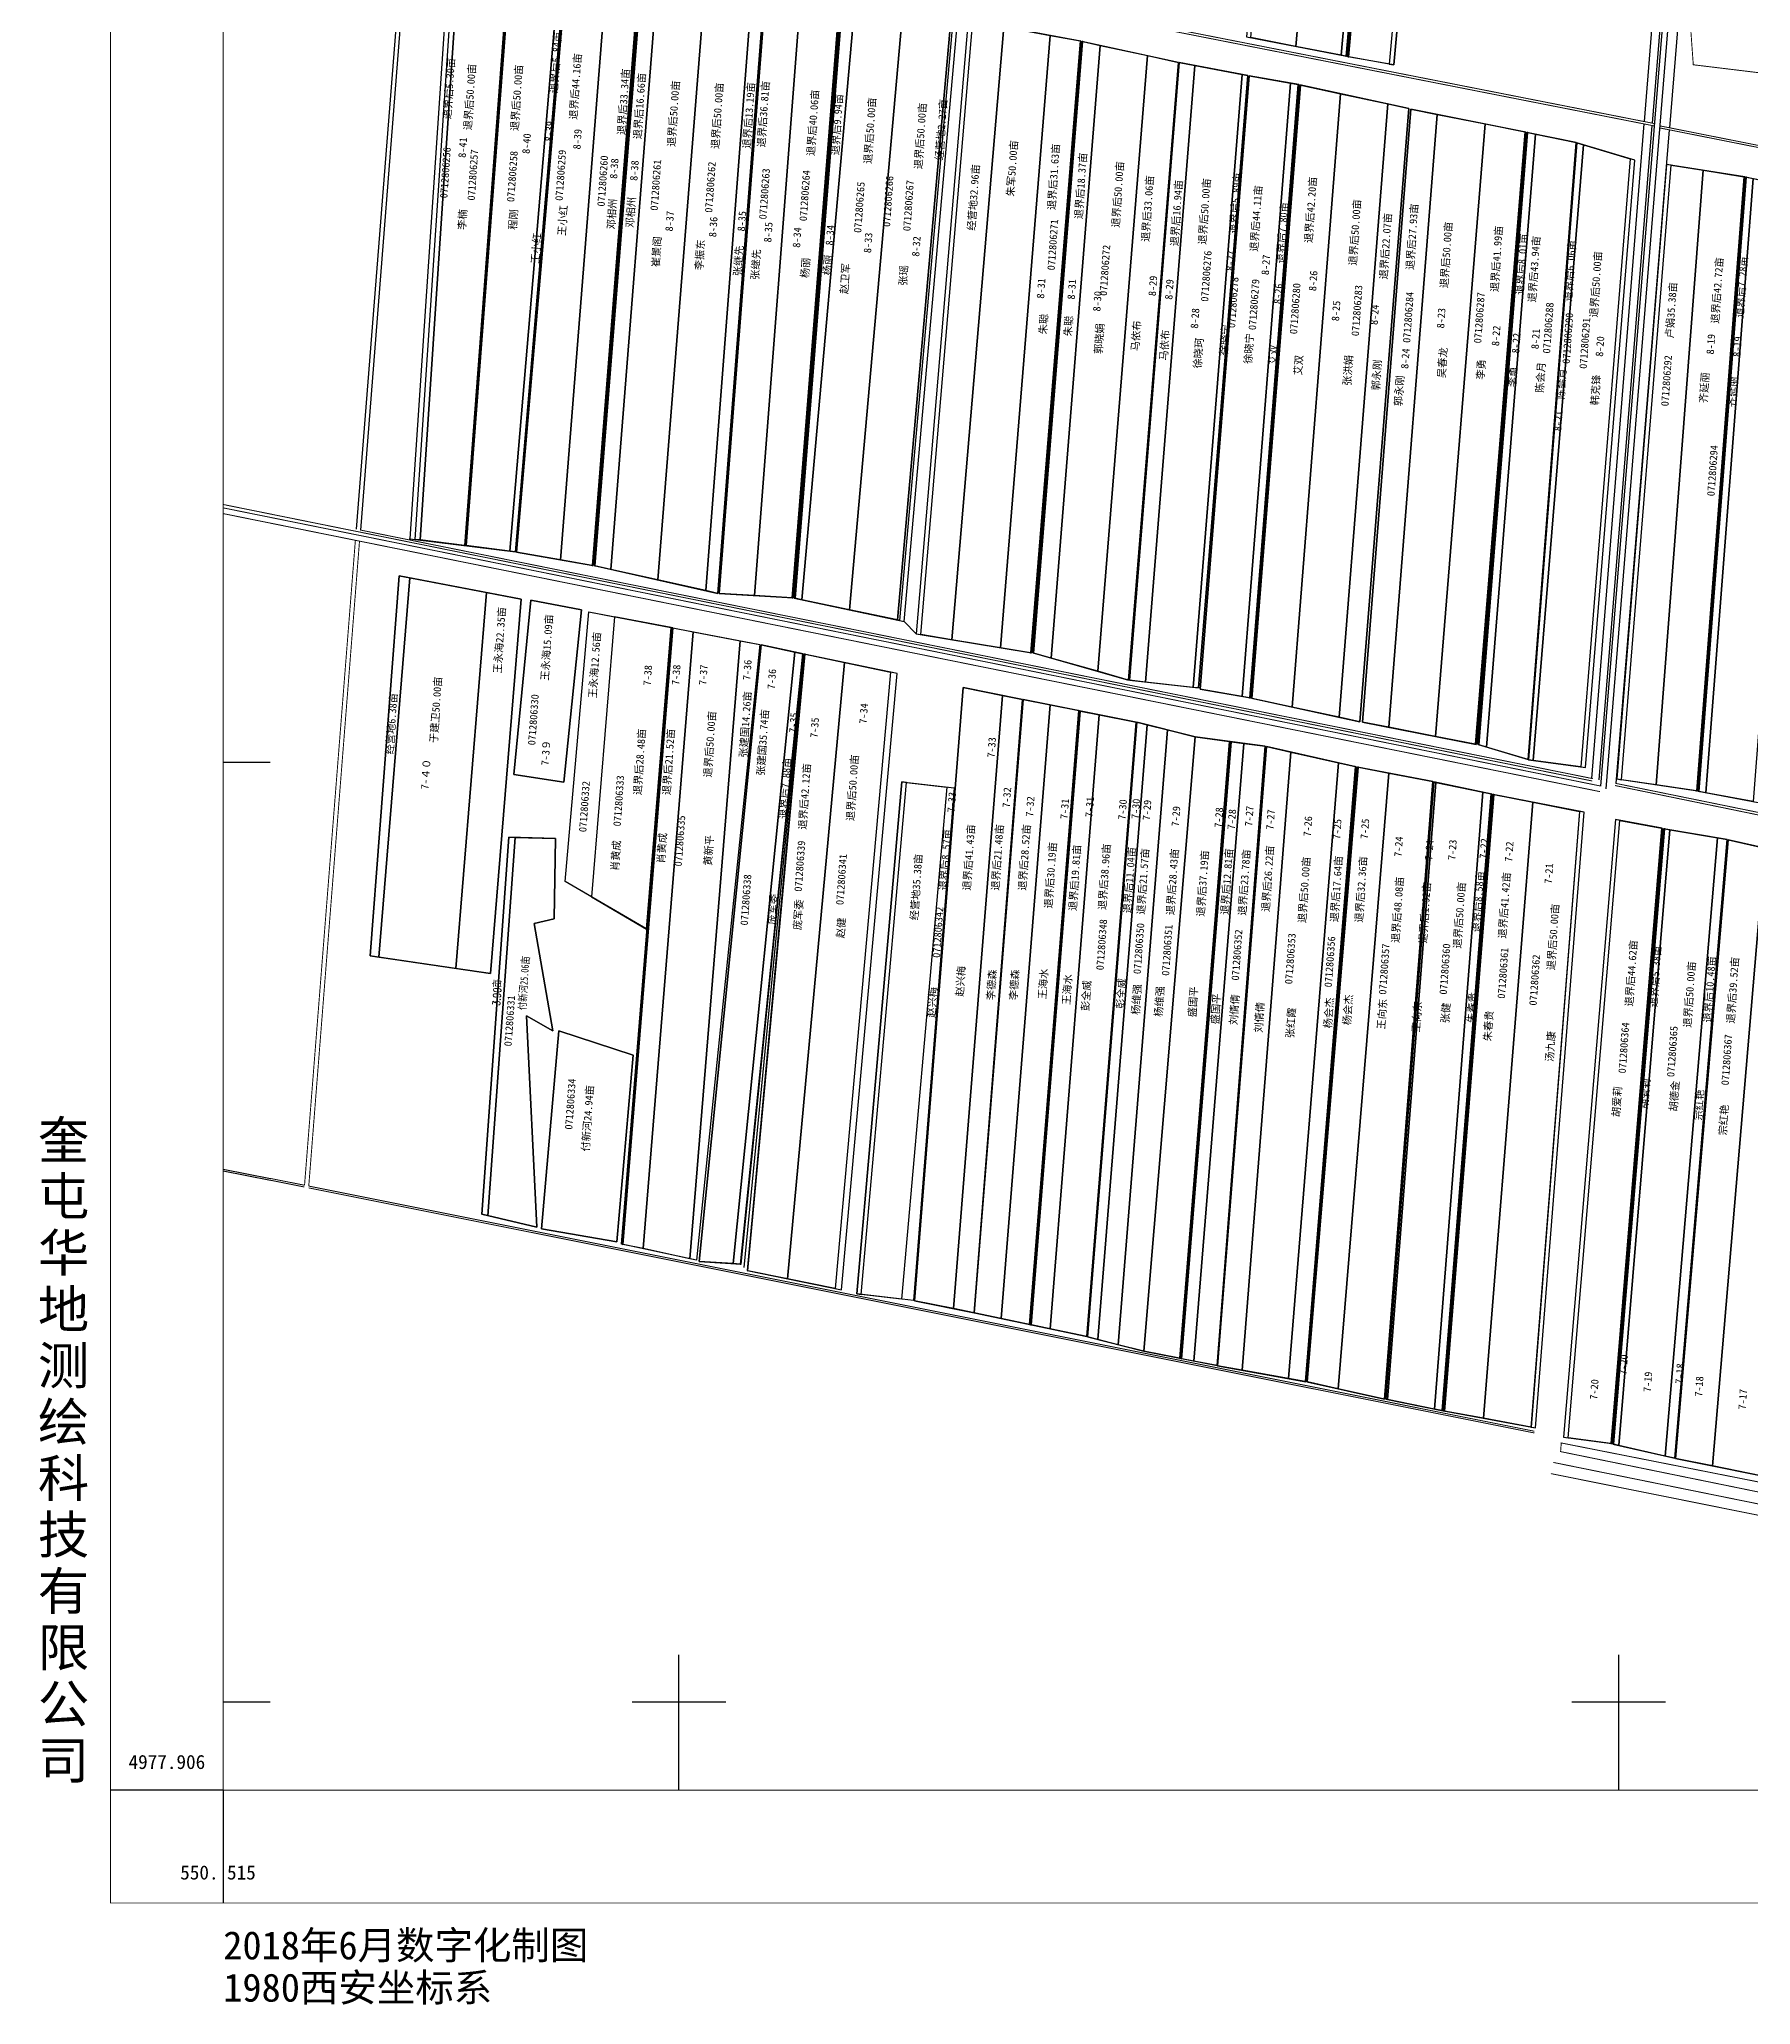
# Model space of a CAD drawing. Extents: x 550319 to 555636, y 4977603 to 4983250.
# Drawn here: x 550319 to 552140, y 4977678 to 4979769 of the extents above; entities that cross this region are included whole.
import ezdxf
from ezdxf.enums import TextEntityAlignment as Align

# ---------------------------------------------------------------- set-up
doc = ezdxf.new("R2010")
doc.units = 0
doc.header["$LTSCALE"] = 10
doc.header["$PDSIZE"] = 0.2
for name, color, linetype in [('2020-3-23', 4, 'CONTINUOUS'), ('2021新职工', 1, 'CONTINUOUS'), ('2022年', 7, 'CONTINUOUS'), ('4-5', 1, 'CONTINUOUS'), ('TK', 7, 'CONTINUOUS'), ('ZDH', 1, 'CONTINUOUS'), ('出水桩', 2, 'CONTINUOUS'), ('地块名称', 6, 'CONTINUOUS'), ('宗地号', 1, 'CONTINUOUS'), ('权利人', 1, 'CONTINUOUS'), ('林渠扣减', 7, 'CONTINUOUS'), ('测地框', 1, 'CONTINUOUS'), ('经营地', 6, 'CONTINUOUS'), ('经营地面积', 6, 'CONTINUOUS'), ('路林渠', 1, 'CONTINUOUS'), ('身份地', 1, 'CONTINUOUS'), ('身份地面积', 1, 'CONTINUOUS')]:
    doc.layers.add(name, color=color, linetype=linetype)
doc.styles.add('HZ', font='rs.shx', dxfattribs={"width": 0.8, "bigfont": 'hztxt.shx'})
doc.styles.add('宋体', font='')
doc.styles.add('楷体', font='', dxfattribs={"width": 0.8})
doc.styles.get('宋体').set_extended_font_data('SimSun')
doc.styles.get('楷体').set_extended_font_data('楷体_GB2312')

msp = doc.modelspace()

# ---------------------------------------------------------------- linework, layer by layer
at = {"layer": '2020-3-23', "color": 1, "linetype": 'Continuous', "flags": 128}
for points, elevation in [([(551187.7, 4979815.5), (551238.6, 4979804.6), (551181.6, 4979162.3), (551130.7, 4979173.1)], 290.8), ([(551015.1, 4979139), (551065, 4979129.4), (551011.6, 4978471.6), (550961.7, 4978482.4)], 291.3), ([(551447.1, 4979050.7), (551486.4, 4979042.9), (551433.9, 4978388.8), (551395, 4978397)], 291.7), ([(551487.2, 4979042.7), (551498.2, 4979039.9), (551445.7, 4978385.8), (551434.6, 4978388.7)], 291.6)]:
    msp.add_lwpolyline(points, close=True, dxfattribs=dict(at, elevation=elevation))
msp.add_lwpolyline([(552055.7, 4979635.5), (552090, 4979630.1), (552039.8, 4978976.1), (552002.9, 4978981.5)], close=True, dxfattribs=at)
at = {"layer": '2021新职工', "color": 4, "linetype": 'Continuous', "flags": 128}
for points, elevation in [([(551650.8, 4979722.9), (551658.7, 4979721.5), (551607.1, 4979068.6), (551599.3, 4979070)], 290.7), ([(551807, 4979689.5), (551858, 4979679.4), (551805.1, 4979027.6), (551755.4, 4979037.3)], 291), ([(551911.4, 4979668.5), (551954.8, 4979659.6), (551903.7, 4979003.1), (551859.4, 4979016.3)], 291.1), ([(551955.3, 4979659.3), (551962.4, 4979657.2), (551909, 4979002.1), (551904.1, 4979002.8)], 290.9), ([(550904, 4979160.2), (550931.2, 4979155), (550907, 4978856.8), (550878.8, 4978873.2)], 291.3), ([(551176.2, 4979106.2), (551225.2, 4979096), (551166.1, 4978439.9), (551115.4, 4978450.3)], 291.6)]:
    msp.add_lwpolyline(points, close=True, dxfattribs=dict(at, elevation=elevation))
for points in [[(551661.8, 4979720.7), (551704.1, 4979711.5), (551652.5, 4979058.8), (551610.1, 4979068)], [(550795.3, 4979180.8), (550832, 4979173.7), (550799.3, 4978775.1), (550762.5, 4978780.5)], [(550842.3, 4979172.5), (550896.4, 4979162.3), (550877.3, 4978978.8), (550824.2, 4978987)], [(550991.6, 4979143.5), (550931.2, 4979155), (550907, 4978856.8), (550965.5, 4978822.6)], [(550993.6, 4979143.1), (551015.1, 4979139), (550961.7, 4978482.4), (550940.2, 4978487)]]:
    msp.add_lwpolyline(points, close=True, dxfattribs=at)
at = {"layer": '2022年', "color": 4, "linetype": 'Continuous', "flags": 128}
for points, elevation in [([(550875.4, 4979876.3), (550881.2, 4979875), (550825.9, 4979224.1), (550820, 4979224.9)], 291), ([(550883.1, 4979875.1), (550925.5, 4979866.9), (550873.8, 4979215.5), (550827.2, 4979223.6)], 291), ([(551130.3, 4979827.7), (551171.6, 4979819), (551120.6, 4979175), (551080.3, 4979177.5)], 290.6), ([(551174.6, 4979818.3), (551187.7, 4979815.5), (551130.7, 4979173.1), (551123.5, 4979174.6)], 290.8)]:
    msp.add_lwpolyline(points, close=True, dxfattribs=dict(at, elevation=elevation))
at = {"layer": '4-5', "color": 2, "linetype": 'Continuous', "flags": 128}
for points, elevation in [([(551345.7, 4979782.9), (551394.9, 4979773.7), (551342.2, 4979121.9), (551290.5, 4979130.5)], 290.8), ([(551065, 4979129.4), (551086.2, 4979125.3), (551018.8, 4978470.1), (551011.6, 4978471.6)], 291.3), ([(551087.4, 4979125), (551123.1, 4979117.3), (551057.5, 4978466.5), (551021.3, 4978468.8)], 291.4)]:
    msp.add_lwpolyline(points, close=True, dxfattribs=dict(at, elevation=elevation))
for points in [[(550702.3, 4979198.6), (550713.7, 4979196.5), (550680.6, 4978792.6), (550671.2, 4978794)], [(550713.7, 4979196.5), (550795.3, 4979180.8), (550762.5, 4978780.5), (550680.6, 4978792.6)], [(550825.5, 4978920), (550868.7, 4978919.1), (550867, 4978833.4), (550846, 4978828.6), (550865.8, 4978714.3), (550837.6, 4978730.2), (550848.8, 4978505.4), (550796.5, 4978517.5)], [(550872.2, 4978714.1), (550951.2, 4978688.4), (550933.8, 4978489.5), (550853.8, 4978503.6)]]:
    msp.add_lwpolyline(points, close=True, dxfattribs=at)
at = {"layer": '4-5', "linetype": 'Continuous', "flags": 128}
msp.add_lwpolyline([(550819, 4978920.2), (550825.5, 4978920), (550796.5, 4978517.5), (550790.2, 4978519)], close=True, dxfattribs=at)
at = {"layer": 'TK', "linetype": 'Continuous'}
for p, q in [((550515, 4979000), (550565, 4979000)), ((551000, 4977950), (551000, 4978050)), ((552000, 4977950), (552000, 4978050)), ((550515, 4978000), (550565, 4978000)), ((550950, 4978000), (551050, 4978000)), ((551950, 4978000), (552050, 4978000)), ((551000, 4977906), (551000, 4977956)), ((552000, 4977906), (552000, 4977956)), ((550515, 4977906), (550395, 4977906)), ((550515, 4977906), (550515, 4977786))]:
    msp.add_line(p, q, dxfattribs=at)
at = {"layer": 'TK', "linetype": 'Continuous', "const_width": 1, "flags": 128}
for points in [[(550395, 4977786), (555635, 4977786), (555635, 4983026), (550395, 4983026)], [(550515, 4977906), (555515, 4977906), (555515, 4982906), (550515, 4982906)]]:
    msp.add_lwpolyline(points, close=True, dxfattribs=at)
at = {"layer": 'ZDH', "linetype": 'Continuous'}
msp.add_point((550713.7, 4979238, 291.1), dxfattribs=at)
at = {"layer": '出水桩', "color": 2, "linetype": 'Continuous', "flags": 128}
for points in [[(551770.7, 4980431.1), (551769.7, 4980431.3), (551709.5, 4979751.7), (551710.5, 4979751.5)], [(551772.8, 4980430.4), (551771.9, 4980430.6), (551711.8, 4979751), (551712.8, 4979750.8)], [(550822.4, 4979887.9), (550821.4, 4979888.1), (550771.6, 4979230.9), (550772.5, 4979230.7)], [(550823.4, 4979887.7), (550822.4, 4979887.9), (550772.5, 4979230.7), (550773.5, 4979230.6)], [(550960.1, 4979860.2), (550959.1, 4979860.4), (550907.5, 4979209.6), (550908.4, 4979209.4)], [(550962.2, 4979859.3), (550961.2, 4979859.5), (550909.5, 4979209.3), (550910.5, 4979209)], [(551172.6, 4979818.7), (551171.6, 4979819), (551120.6, 4979175), (551121.6, 4979175)], [(551174.6, 4979818.3), (551173.6, 4979818.6), (551122.5, 4979174.8), (551123.5, 4979174.6)], [(551427.8, 4979767.5), (551426.8, 4979767.7), (551374.1, 4979116.6), (551375.1, 4979116.4)], [(551429.8, 4979767), (551428.8, 4979767.2), (551376.6, 4979116.5), (551377.6, 4979116.3)], [(551659.7, 4979721.3), (551658.7, 4979721.5), (551607.1, 4979068.6), (551608.1, 4979068.5)], [(551661.8, 4979720.7), (551660.8, 4979720.9), (551609.1, 4979068.2), (551610.1, 4979068)], [(551901.2, 4979670.8), (551900.2, 4979671), (551847.4, 4979019.3), (551848.3, 4979019.1)], [(551903.3, 4979670.2), (551902.4, 4979670.4), (551850.4, 4979018.9), (551851.4, 4979018.6)], [(552134.1, 4979623.2), (552133.1, 4979623.3), (552082.9, 4978969.7), (552083.9, 4978969.6)], [(552135.9, 4979622.7), (552134.9, 4979622.9), (552084.5, 4978969.2), (552085.5, 4978969.1)], [(550993.6, 4979143.1), (550992.6, 4979143.3), (550966.5, 4978822.1), (550939.3, 4978487.2), (550940.2, 4978487)], [(550992.6, 4979143.3), (550991.6, 4979143.5), (550965.5, 4978822.6), (550966.5, 4978822.1)], [(551132.3, 4979115.4), (551131.3, 4979115.6), (551065.2, 4978466), (551066.2, 4978465.9)], [(551134.2, 4979115), (551133.2, 4979115.2), (551072.4, 4978459.1), (551073.4, 4978458.9)], [(551426.3, 4979054.8), (551425.4, 4979055), (551373, 4978401.6), (551374, 4978401.4)], [(551427.3, 4979054.6), (551426.3, 4979054.8), (551374, 4978401.4), (551375, 4978401.2)], [(551586.9, 4979021.9), (551585.6, 4979022.1), (551532.7, 4978365.7), (551533.9, 4978365.5)], [(551588.1, 4979021.8), (551586.9, 4979021.9), (551533.9, 4978365.5), (551535.2, 4978365.3)], [(551720.5, 4978995.2), (551719.5, 4978995.4), (551666.2, 4978341), (551667.2, 4978340.8)], [(551723, 4978994.8), (551722, 4978995), (551668, 4978340.7), (551669, 4978340.5)], [(551865.4, 4978966.2), (551864.4, 4978966.4), (551812.1, 4978310), (551813.1, 4978309.8)], [(551867.3, 4978965.7), (551866.3, 4978965.9), (551813.7, 4978309.7), (551814.7, 4978309.5)], [(552046.4, 4978929.9), (552045.4, 4978930.1), (551991.7, 4978275), (551992.7, 4978274.9)], [(552049.1, 4978929.1), (552048.1, 4978929.2), (551993.8, 4978274.4), (551994.8, 4978274.2)]]:
    msp.add_lwpolyline(points, close=True, dxfattribs=at)
for points, elevation in [([(551711.2, 4979751.2), (551771.3, 4980430.8)], 290.2), ([(550822.4, 4979887.9), (550772.5, 4979230.7)], 291), ([(550823.4, 4979887.8), (550773.5, 4979230.6)], 291), ([(550909, 4979209.4), (550960.7, 4979859.8)], 291), ([(551122, 4979174.9), (551173.1, 4979818.6)], 290.6), ([(551375.8, 4979116.5), (551428.3, 4979767.4)], 290.8), ([(551660.2, 4979721.1), (551608.6, 4979068.3)], 290.7), ([(551849.4, 4979019), (551901.8, 4979670.6)], 291), ([(552084.2, 4978969.4), (552134.5, 4979623)], 291), ([(550991.6, 4979143.5), (550938.3, 4978487.3)], 291.3), ([(550992.6, 4979143.3), (550939.3, 4978487.2)], 291.3), ([(550993.6, 4979143.1), (550940.2, 4978487)], 291.3), ([(551069.3, 4978462.5), (551132.8, 4979115.3)], 291.6), ([(551373, 4978401.6), (551425.4, 4979055)], 291.7), ([(551374, 4978401.4), (551426.3, 4979054.8)], 291.7), ([(551375, 4978401.2), (551427.3, 4979054.6)], 291.7), ([(551586.9, 4979021.9), (551533.9, 4978365.5)], 291.6), ([(551667.6, 4978340.7), (551721.2, 4978995.1)], 291.6), ([(551813.4, 4978309.8), (551865.8, 4978966.1)], 291.5), ([(551993.2, 4978274.6), (552047.2, 4978929.6)], 291.7)]:
    msp.add_lwpolyline(points, dxfattribs=dict(at, elevation=elevation))
at = {"layer": '林渠扣减', "color": 3, "linetype": 'Continuous', "flags": 128}
for points in [[(551822.1, 4980419.4), (551817.2, 4980420.5), (551755.7, 4979743.1), (551760.6, 4979742.2)], [(550763.5, 4979900.9), (550758.1, 4979902.1), (550713.7, 4979238), (550719.2, 4979237.3)], [(551296.8, 4979792.2), (551291.8, 4979793.2), (551234.8, 4979151), (551239.8, 4979149.9)], [(551312.6, 4979789.1), (551307.6, 4979790), (551252.4, 4979136.9), (551257.3, 4979136)], [(552017.3, 4979640.9), (552012.4, 4979642.3), (551959.6, 4978995.2), (551964.6, 4978994.5)], [(552055.7, 4979635.5), (552050.8, 4979636.3), (551997.9, 4978982.3), (552002.9, 4978981.5)], [(551232.1, 4979094.6), (551225.2, 4979096), (551166.1, 4978439.9), (551173, 4978438.5)], [(551242.1, 4978978.6), (551237.2, 4978979.2), (551189.1, 4978434.3), (551194, 4978433.7)], [(551963.3, 4978946.8), (551958.4, 4978947.8), (551906.7, 4978292.5), (551911.6, 4978291.6)], [(552001.4, 4978938.1), (551996.5, 4978939), (551941.2, 4978281.6), (551946.1, 4978280.9)]]:
    msp.add_lwpolyline(points, close=True, dxfattribs=at)
at = {"layer": '测地框', "color": 7, "linetype": 'Continuous', "flags": 128}
for points, elevation in [([(551770.7, 4980431.1), (551664.1, 4980452.6), (551603.8, 4979772.2), (551710.5, 4979751.5)], 290.2), ([(551760.6, 4979742.2), (551711.8, 4979751), (551771.9, 4980430.6), (551822.1, 4980419.4)], 293.7), ([(550881.2, 4979875), (550758.1, 4979902.1), (550713.7, 4979238), (550825.9, 4979224.1)], 291), ([(550960.1, 4979860.2), (550883.1, 4979875.1), (550827.2, 4979223.6), (550908.4, 4979209.4)], 291), ([(551092.2, 4979835.7), (550961.2, 4979859.5), (550909.5, 4979209.3), (551041.5, 4979179.8)], 290.7), ([(551172.6, 4979818.7), (551093.3, 4979835.6), (551042.9, 4979179.7), (551121.6, 4979175)], 290.6), ([(551296.8, 4979792.2), (551173.6, 4979818.6), (551122.5, 4979174.8), (551239.8, 4979149.9)], 290.8), ([(551427.8, 4979767.5), (551307.6, 4979790), (551252.4, 4979136.9), (551375.1, 4979116.4)], 290.8), ([(551531.6, 4979744.9), (551428.8, 4979767.2), (551376.6, 4979116.5), (551478.5, 4979087.6)], 290.7), ([(551605.4, 4979731), (551532.2, 4979744.7), (551479.6, 4979087.3), (551552.9, 4979079.2)], 290.8), ([(551659.7, 4979721.3), (551606.7, 4979730.7), (551554.6, 4979077.8), (551608.1, 4979068.5)], 290.7), ([(551776.6, 4979695.9), (551660.8, 4979720.9), (551609.1, 4979068.2), (551724.7, 4979043.2)], 290.8), ([(551901.2, 4979670.8), (551778.9, 4979695.1), (551727.3, 4979042.8), (551848.3, 4979019.1)], 291), ([(551954.8, 4979659.6), (551902.4, 4979670.4), (551850.4, 4979018.9), (551903.7, 4979003.1)], 291.1), ([(552017.3, 4979640.9), (551955.3, 4979659.3), (551904.1, 4979002.8), (551964.6, 4978994.5)], 290.9), ([(552134.1, 4979623.2), (552050.8, 4979636.3), (551997.9, 4978982.3), (552083.9, 4978969.6)], 291), ([(552224.9, 4979604.1), (552134.9, 4979622.9), (552084.5, 4978969.2), (552193.6, 4978948.6), (552208.1, 4979178.8), (552191.8, 4979181.3)], 290.9), ([(550832, 4979173.7), (550702.3, 4979198.6), (550671.2, 4978794), (550799.3, 4978775.1)], 291.2), ([(550896.4, 4979162.3), (550842.3, 4979172.5), (550824.2, 4978987), (550877.3, 4978978.8)], 291.3), ([(550904, 4979160.2), (551086.2, 4979125.3), (551018.8, 4978470.1), (550939.3, 4978487.2), (550966.5, 4978822.1), (550878.8, 4978873.2)], 291.3), ([(551132.3, 4979115.4), (551087.4, 4979125), (551021.3, 4978468.8), (551066.2, 4978465.9)], 291.4), ([(551232.1, 4979094.6), (551133.2, 4979115.2), (551072.4, 4978459.1), (551173, 4978438.5)], 291.6), ([(551365.4, 4979066.9), (551302.4, 4979079.6), (551250.5, 4978427), (551314, 4978414.1)], 291.4), ([(551486.4, 4979042.9), (551366.3, 4979066.8), (551314.2, 4978414), (551433.9, 4978388.8)], 291.7), ([(551549.2, 4979027.1), (551487.2, 4979042.7), (551434.6, 4978388.7), (551494.5, 4978373.2)], 291.6), ([(551623.7, 4979017.1), (551549.2, 4979027.1), (551494.5, 4978373.2), (551572.8, 4978358)], 291.6), ([(551720.5, 4978995.2), (551625.1, 4979016.8), (551573.1, 4978357.8), (551667.2, 4978340.8)], 291.6), ([(551802.2, 4978979.6), (551722, 4978995), (551668, 4978340.7), (551750.7, 4978322.2)], 291.6), ([(551249.6, 4978427.4), (551189.1, 4978434.3), (551237.2, 4978979.2), (551293, 4978972.8)], 291.7), ([(551865.4, 4978966.2), (551803.4, 4978979.1), (551752.2, 4978322.1), (551813.1, 4978309.8)], 291.5), ([(551963.3, 4978946.8), (551866.3, 4978965.9), (551813.7, 4978309.7), (551911.6, 4978291.6)], 291.7), ([(552046.4, 4978929.9), (551996.5, 4978939), (551941.2, 4978281.6), (551992.7, 4978274.9)], 291.7), ([(550819, 4978920.2), (550868.7, 4978919.1), (550867, 4978833.4), (550846, 4978828.6), (550865.8, 4978714.3), (550837.6, 4978730.2), (550848.8, 4978505.4), (550790.2, 4978519)], 291.4), ([(552115.5, 4978917.9), (552048.1, 4978929.2), (551993.8, 4978274.4), (552059.9, 4978259.3)], 291.8), ([(552236.4, 4978890.5), (552116.4, 4978917.6), (552060.6, 4978259.1), (552184.4, 4978234.1)], 291.8), ([(550951.2, 4978688.4), (550872.2, 4978714.1), (550853.8, 4978503.6), (550933.8, 4978489.5)], 291.5)]:
    msp.add_lwpolyline(points, close=True, dxfattribs=dict(at, elevation=elevation))
at = {"layer": '经营地', "color": 5, "const_width": 1, "elevation": 120}
msp.add_lwpolyline([(552070.9, 4979861), (552205.7, 4979848.2), (552199.8, 4979727.8), (552079.4, 4979742.4), (552070.9, 4979861)], dxfattribs=at)
at = {"layer": '经营地', "color": 5, "linetype": 'Continuous', "flags": 128}
for points in [[(550832, 4979173.7), (550702.3, 4979198.6), (550671.2, 4978794), (550799.3, 4978775.1)], [(550896.4, 4979162.3), (550842.3, 4979172.5), (550824.2, 4978987), (550877.3, 4978978.8)], [(550846, 4978828.6), (550867, 4978833.4), (550868.7, 4978919.1), (550819, 4978920.2), (550790.2, 4978519), (550848.8, 4978505.4), (550837.6, 4978730.2), (550865.8, 4978714.3)], [(550951.2, 4978688.4), (550872.2, 4978714.1), (550853.8, 4978503.6), (550933.8, 4978489.5)]]:
    msp.add_lwpolyline(points, close=True, dxfattribs=at)
at = {"layer": '经营地', "color": 5, "linetype": 'Continuous', "elevation": 291.3, "flags": 128}
msp.add_lwpolyline([(550904, 4979160.2), (550931.2, 4979155), (550907, 4978856.8), (550878.8, 4978873.2)], close=True, dxfattribs=at)
at = {"layer": '路林渠', "color": 5, "linetype": 'Continuous', "elevation": 291.2, "flags": 128}
for points in [[(552089.4, 4980389.3), (552091.9, 4980388.7), (552094.8, 4980386.2), (552095.4, 4980383.6), (551980.7, 4978974.8)], [(552100.9, 4980380.5), (551986.2, 4978971.7)]]:
    msp.add_lwpolyline(points, dxfattribs=at)
at = {"layer": '路林渠', "color": 3, "linetype": 'Continuous', "flags": 128}
for points, elevation in [([(552083.8, 4980390.5), (552027, 4979682)], 292.6), ([(552036.1, 4979680.2), (552093.5, 4980387.4)], 292.6), ([(552111.9, 4980383.5), (552054, 4979675.3)], 288.9), ([(552026.8, 4979679.5), (551971, 4978982.9)], 292.6), ([(551979.3, 4978981.3), (552035.8, 4979677.7)], 292.6), ([(552053.8, 4979673.2), (551997, 4978977.5)], 288.9)]:
    msp.add_lwpolyline(points, dxfattribs=dict(at, elevation=elevation))
at = {"layer": '路林渠', "color": 4, "linetype": 'Continuous', "flags": 128}
for points, elevation in [([(550710.9, 4979938.6), (550656.6, 4979248.1)], 289.3), ([(550715.4, 4979937.7), (550661, 4979247.2)], 289.3), ([(550515, 4978567), (550565.3, 4978557.1)], 293.3), ([(550515, 4978565.1), (550565.4, 4978555.2)], 290.8)]:
    msp.add_lwpolyline(points, dxfattribs=dict(at, elevation=elevation))
at = {"layer": '路林渠', "color": 4, "linetype": 'Continuous', "const_width": 1, "flags": 128}
for points, elevation in [([(552037.9, 4979677.3), (550715.4, 4979937.7)], 291.9), ([(552038.1, 4979679.8), (550715.6, 4979940.2)], 291.8), ([(552043.5, 4979675.2), (553282.5, 4979429.3)], 292.1), ([(552043.7, 4979677.4), (553282.7, 4979431.4)], 292.1), ([(551972, 4978980.1), (550515, 4979274.4)], 292.5), ([(550655.6, 4979236.3), (550601.5, 4978549.9)], 289.3), ([(550660, 4979235.4), (550606, 4978549)], 289.3), ([(550661, 4979247.2), (551972.6, 4978982.6)], 290.9), ([(553224.9, 4978722.9), (551996.1, 4978975.3)], 294.2), ([(551996.4, 4978977.7), (553225.3, 4978727.2)], 292.6), ([(550565.3, 4978557.1), (550601.5, 4978549.9)], 293.3), ([(550565.4, 4978555.2), (550601.4, 4978548)], 290.8), ([(550605.8, 4978547.1), (551910.4, 4978286.2)], 290.8), ([(550606, 4978549), (551910.3, 4978288.1)], 293.3)]:
    msp.add_lwpolyline(points, dxfattribs=dict(at, elevation=elevation))
at = {"layer": '路林渠', "linetype": 'Continuous', "flags": 128}
for points, elevation in [([(550758.1, 4979902.1), (550713.7, 4979238)], 291), ([(551194, 4978433.7), (551242.1, 4978978.6)], 291.7)]:
    msp.add_lwpolyline(points, dxfattribs=dict(at, elevation=elevation))
at = {"layer": '路林渠', "color": 3, "linetype": 'Continuous', "elevation": 290.8, "flags": 128}
msp.add_lwpolyline([(551296.8, 4979792.2), (551307.6, 4979790), (551252.4, 4979136.9), (551239.8, 4979149.9)], close=True, dxfattribs=at)
at = {"layer": '路林渠', "color": 5, "linetype": 'Continuous', "const_width": 1, "flags": 128}
for points, elevation in [([(551980.7, 4978974.8), (550515, 4979270.8)], 292.3), ([(551980.2, 4978968.8), (550515, 4979264.7)], 292.2)]:
    msp.add_lwpolyline(points, dxfattribs=dict(at, elevation=elevation))
at = {"layer": '路林渠', "color": 3, "linetype": 'Continuous', "const_width": 1, "elevation": 293.1, "flags": 128}
msp.add_lwpolyline([(551938.9, 4978275.6), (553168.7, 4978032.5), (553167.1, 4978015.5), (551938.2, 4978266.4)], close=True, dxfattribs=at)
at = {"layer": '路林渠', "color": 3, "linetype": 'Continuous', "const_width": 1, "flags": 128}
for points, elevation in [([(551930.4, 4978254.9), (553166.1, 4978004.7)], 293.6), ([(553165.1, 4977994.7), (551927.8, 4978243)], 293.4)]:
    msp.add_lwpolyline(points, dxfattribs=dict(at, elevation=elevation))
at = {"layer": '身份地', "linetype": 'Continuous', "flags": 128}
for points, elevation in [([(551668.7, 4980451.7), (551716.9, 4980441.9), (551656.6, 4979761.9), (551608.5, 4979771.3)], 290.2), ([(551716.9, 4980441.9), (551765.1, 4980432.2), (551704.8, 4979752.6), (551656.6, 4979761.9)], 290.2), ([(551765.1, 4980432.2), (551769.7, 4980431.3), (551709.5, 4979751.7), (551704.8, 4979752.6)], 290.2), ([(551772.8, 4980430.4), (551817.2, 4980420.5), (551755.7, 4979743.1), (551712.8, 4979750.8)], 293.7), ([(550768.7, 4979899.7), (550821.4, 4979888.1), (550771.6, 4979230.9), (550724.4, 4979236.7)], 291), ([(550823.4, 4979887.7), (550875.4, 4979876.3), (550820, 4979224.9), (550773.5, 4979230.6)], 291), ([(550925.5, 4979866.9), (550959.1, 4979860.4), (550907.5, 4979209.6), (550873.8, 4979215.5)], 291), ([(550962.2, 4979859.3), (550979, 4979856.3), (550927.3, 4979205.3), (550910.5, 4979209)], 290.7), ([(550979, 4979856.3), (551029.4, 4979847.1), (550977.5, 4979194.1), (550927.3, 4979205.3)], 290.7), ([(551029.4, 4979847.1), (551078.9, 4979838.1), (551028.4, 4979182.8), (550977.5, 4979194.1)], 290.7), ([(551078.9, 4979838.1), (551092.2, 4979835.7), (551041.5, 4979179.8), (551028.4, 4979182.8)], 290.7), ([(551093.3, 4979835.6), (551130.3, 4979827.7), (551080.3, 4979177.5), (551042.9, 4979179.7)], 290.6), ([(551238.6, 4979804.6), (551289.5, 4979793.7), (551232.5, 4979151.5), (551181.6, 4979162.3)], 290.8), ([(551394.9, 4979773.7), (551426.8, 4979767.7), (551374.1, 4979116.6), (551342.2, 4979121.9)], 290.8), ([(551448.3, 4979763), (551498.6, 4979752.1), (551445.7, 4979096.9), (551395.9, 4979111)], 290.7), ([(551498.6, 4979752.1), (551531.6, 4979744.9), (551478.5, 4979087.6), (551445.7, 4979096.9)], 290.7), ([(551532.2, 4979744.7), (551549.1, 4979741.5), (551496.6, 4979085.4), (551479.6, 4979087.3)], 290.8), ([(551549.1, 4979741.5), (551599.3, 4979732.1), (551547.1, 4979079.8), (551496.6, 4979085.4)], 290.8), ([(551599.3, 4979732.1), (551605.4, 4979731), (551552.9, 4979079.2), (551547.1, 4979079.8)], 290.8), ([(551704.1, 4979711.5), (551754.5, 4979700.7), (551702.5, 4979048), (551652.5, 4979058.8)], 290.8), ([(551754.5, 4979700.7), (551776.6, 4979695.9), (551724.7, 4979043.2), (551702.5, 4979048)], 290.8), ([(551858, 4979679.4), (551900.2, 4979671), (551847.4, 4979019.3), (551805.1, 4979027.6)], 291), ([(551962.4, 4979657.2), (552012.4, 4979642.3), (551959.6, 4978995.2), (551909, 4979002.1)], 290.9), ([(552090, 4979630.1), (552133.1, 4979623.3), (552082.9, 4978969.7), (552039.8, 4978976.1)], 291), ([(552143.2, 4979621.2), (552193.5, 4979610.7), (552143.1, 4978958.2), (552092.8, 4978967.7)], 290.9), ([(551123.1, 4979117.3), (551131.3, 4979115.6), (551065.2, 4978466), (551057.5, 4978466.5)], 291.4), ([(551134.2, 4979115), (551176.2, 4979106.2), (551115.4, 4978450.3), (551073.4, 4978458.9)], 291.6), ([(551302.4, 4979079.6), (551344.1, 4979071.2), (551292.2, 4978418.6), (551250.5, 4978427)], 291.4), ([(551344.1, 4979071.2), (551365.4, 4979066.9), (551314, 4978414.1), (551292.2, 4978418.6)], 291.4), ([(551366.3, 4979066.8), (551394.9, 4979061.1), (551342.8, 4978408), (551314.2, 4978414)], 291.7), ([(551394.9, 4979061.1), (551425.4, 4979055), (551373, 4978401.6), (551342.8, 4978408)], 291.7), ([(551498.2, 4979039.9), (551519.8, 4979034.5), (551467.2, 4978380.2), (551445.7, 4978385.8)], 291.6), ([(551519.8, 4979034.5), (551549.2, 4979027.1), (551494.5, 4978373.2), (551467.2, 4978380.2)], 291.6), ([(551549.2, 4979027.1), (551585.6, 4979022.1), (551532.7, 4978365.7), (551494.5, 4978373.2)], 291.6), ([(551601, 4979020.1), (551623.7, 4979017.1), (551572.8, 4978358), (551548, 4978362.8)], 291.6), ([(551625.1, 4979016.8), (551651.2, 4979010.9), (551599.3, 4978353.1), (551573.1, 4978357.8)], 291.6), ([(551651.2, 4979010.9), (551701.9, 4978999.4), (551648.5, 4978344.2), (551599.3, 4978353.1)], 291.6), ([(551701.9, 4978999.4), (551719.5, 4978995.4), (551666.2, 4978341), (551648.5, 4978344.2)], 291.6), ([(551723, 4978994.8), (551755.4, 4978988.6), (551701.4, 4978333.2), (551669, 4978340.5)], 291.6), ([(551755.4, 4978988.6), (551802.2, 4978979.6), (551750.7, 4978322.2), (551701.4, 4978333.2)], 291.6), ([(551803.4, 4978979.1), (551805.3, 4978978.7), (551754.1, 4978321.7), (551752.2, 4978322.1)], 291.5), ([(551805.3, 4978978.7), (551855.3, 4978968.3), (551804.1, 4978311.7), (551754.1, 4978321.7)], 291.5), ([(551855.3, 4978968.3), (551864.4, 4978966.4), (551812.1, 4978310), (551804.1, 4978311.7)], 291.5), ([(551867.3, 4978965.7), (551908.7, 4978957.6), (551856.2, 4978301.9), (551814.7, 4978309.5)], 291.7), ([(551908.7, 4978957.6), (551958.4, 4978947.8), (551906.7, 4978292.5), (551856.2, 4978301.9)], 291.7), ([(552001.4, 4978938.1), (552045.4, 4978930.1), (551991.7, 4978275), (551946.1, 4978280.9)], 291.7), ([(552049.1, 4978929.1), (552054.5, 4978928.2), (552000.1, 4978272.9), (551994.8, 4978274.2)], 291.8), ([(552054.5, 4978928.2), (552105, 4978919.6), (552049.5, 4978261.6), (552000.1, 4978272.9)], 291.8), ([(552105, 4978919.6), (552115.5, 4978917.9), (552059.9, 4978259.3), (552049.5, 4978261.6)], 291.8), ([(552116.4, 4978917.6), (552155.6, 4978908.7), (552099.9, 4978251.2), (552060.6, 4978259.1)], 291.8), ([(552155.6, 4978908.7), (552203.6, 4978897.9), (552151.6, 4978240.7), (552099.9, 4978251.2)], 291.8)]:
    msp.add_lwpolyline(points, close=True, dxfattribs=dict(at, elevation=elevation))
at = {"layer": '身份地', "color": 5, "linetype": 'Continuous', "flags": 128}
for points in [[(550763.5, 4979900.9), (550768.7, 4979899.7), (550724.4, 4979236.7), (550719.2, 4979237.3)], [(551312.6, 4979789.1), (551345.7, 4979782.9), (551290.5, 4979130.5), (551257.3, 4979136)], [(551242.1, 4978978.6), (551285, 4978973.7), (551236.9, 4978428.8), (551194, 4978433.7)]]:
    msp.add_lwpolyline(points, close=True, dxfattribs=at)
at = {"layer": '身份地', "linetype": 'Continuous', "flags": 128}
for points, elevation in [([(550962.2, 4979859.3), (550910.5, 4979209)], 290.7), ([(551120.6, 4979175), (551171.6, 4979819)], 290.6), ([(551121.6, 4979175), (551172.6, 4979818.7)], 290.6), ([(551173.6, 4979818.6), (551122.5, 4979174.8)], 290.8), ([(551174.6, 4979818.5), (551123.5, 4979174.6)], 290.8), ([(551375.1, 4979116.4), (551427.8, 4979767.5)], 290.8), ([(551428.8, 4979767.2), (551376.6, 4979116.5)], 290.7), ([(550719.2, 4979237.3), (550825.9, 4979224.1)], 291), ([(551066.2, 4978465.9), (551132.3, 4979115.4)], 291.4), ([(551133.2, 4979115.2), (551072.4, 4978459.1)], 291.6), ([(551812.1, 4978310), (551864.4, 4978966.5)], 291.5), ([(551867.3, 4978965.8), (551814.7, 4978309.5)], 291.7), ([(551958.4, 4978947.8), (551906.6, 4978292)], 291.7)]:
    msp.add_lwpolyline(points, dxfattribs=dict(at, elevation=elevation))
at = {"layer": '身份地', "color": 5, "linetype": 'Continuous', "elevation": 290.8, "flags": 128}
msp.add_lwpolyline([(551289.5, 4979793.7), (551291.8, 4979793.2), (551234.8, 4979151), (551232.5, 4979151.5)], close=True, dxfattribs=at)
at = {"layer": '身份地', "linetype": 'Continuous', "flags": 128}
for points in [[(551429.8, 4979767), (551448.3, 4979763), (551395.9, 4979111), (551377.6, 4979116.3)], [(551903.3, 4979670.2), (551911.4, 4979668.5), (551859.4, 4979016.3), (551851.4, 4979018.6)], [(552135.9, 4979622.7), (552143.2, 4979621.2), (552092.8, 4978967.7), (552085.5, 4978969.1)], [(551427.3, 4979054.6), (551447.1, 4979050.7), (551395, 4978397), (551375, 4978401.2)], [(551588.1, 4979021.8), (551601, 4979020.1), (551548, 4978362.8), (551535.2, 4978365.3)]]:
    msp.add_lwpolyline(points, close=True, dxfattribs=at)
at = {"layer": '身份地', "color": 1, "linetype": 'Continuous', "flags": 128}
for points, elevation in [([(551606.7, 4979730.7), (551650.8, 4979722.9), (551599.3, 4979070), (551554.6, 4979077.8)], 290.7), ([(551778.9, 4979695.1), (551807, 4979689.5), (551755.4, 4979037.3), (551727.3, 4979042.8)], 291)]:
    msp.add_lwpolyline(points, close=True, dxfattribs=dict(at, elevation=elevation))
at = {"layer": '身份地', "color": 2, "linetype": 'Continuous', "flags": 128}
msp.add_lwpolyline([(550795.3, 4979180.8), (550762.5, 4978780.5)], dxfattribs=at)

# ---------------------------------------------------------------- texts
at = {"layer": '2020-3-23', "color": 1, "linetype": 'Continuous', "style": '宋体'}
for s, p in [('赵卫军', (551176.4, 4979514.8)), ('卢娟35.38亩', (552055.7, 4979481.2)), ('黄新平', (551031.4, 4978906.3)), ('彭全威', (551433, 4978751.7)), ('彭全威', (551470.3, 4978753.9))]:
    msp.add_text(s, height=8, rotation=86, dxfattribs=at).set_placement(p, align=Align.MIDDLE)
at = {"layer": '2021新职工', "color": 4, "linetype": 'Continuous', "style": '宋体'}
for s, p in [('退界后42.20亩', (551672, 4979588.1)), ('退界后7.80亩', (551641.8, 4979563.6)), ('退界后50.00亩', (551816.3, 4979540)), ('退界后43.94亩', (551909.8, 4979524.8)), ('退界后6.06亩', (551948, 4979523.2)), ('艾双', (551632.2, 4979433.7)), ('吴春龙', (551812.2, 4979425.3, -291)), ('艾双', (551659, 4979422.7)), ('陈会月', (551916.5, 4979409.7)), ('陈会月', (551938.8, 4979402.8)), ('王永海12.56亩', (550910.1, 4979103.5, -2042.2)), ('退界后28.48亩', (550957.9, 4979000.5, -291.6)), ('退界后21.52亩', (550988.8, 4979000.5, -291.6)), ('退界后50.00亩', (551184.4, 4978972.9, -291.6)), ('肖黄成', (550981.5, 4978908.7)), ('肖黄成', (550932.5, 4978900.7)), ('赵健', (551172.2, 4978823.8))]:
    msp.add_text(s, height=8, rotation=86, dxfattribs=at).set_placement(p, align=Align.MIDDLE)
for s, p in [('王永海22.35亩', (550810.7, 4979094.4)), ('王永海15.09亩', (550861, 4979086.7))]:
    msp.add_text(s, height=8, rotation=86, dxfattribs=at).set_placement(p)
at = {"layer": '2022年', "color": 4, "linetype": 'Continuous', "style": '宋体'}
for s, p in [('王小红', (550876, 4979576.7)), ('王小红', (550847.7, 4979547.2, 291)), ('杨丽', (551134.3, 4979526.3)), ('杨丽', (551157.9, 4979529.3, 290.8))]:
    msp.add_text(s, height=8, rotation=86, dxfattribs=at).set_placement(p, align=Align.MIDDLE)
at = {"layer": '4-5', "color": 2, "linetype": 'Continuous', "style": '宋体'}
for s, p in [('朱军50.00亩', (551354.3, 4979632.2, -290.8)), ('张建国14.26亩', (551070.4, 4979040.4, -291.6)), ('张建国35.74亩', (551088.9, 4979021.1, -291.6))]:
    msp.add_text(s, height=8, rotation=86, dxfattribs=at).set_placement(p, align=Align.MIDDLE)
for s, p in [('于建卫50.00亩', (550742.8, 4979020.3)), ('经营地6.38亩', (550695.8, 4979008.2)), ('付新河24.94亩', (550904.3, 4978585.5))]:
    msp.add_text(s, height=8, rotation=86, dxfattribs=at).set_placement(p)
at = {"layer": '4-5', "color": 2, "linetype": 'Continuous', "width": 0.8}
for s, style, p in [('付新河25.06亩', '楷体', (550836.9, 4978736)), ('3.90亩', 'HZ', (550809.5, 4978740.8))]:
    msp.add_text(s, height=8, rotation=86, dxfattribs=dict(at, style=style)).set_placement(p)
at = {"layer": 'TK', "linetype": 'Continuous', "style": '宋体'}
for s, p in [('奎', (550345, 4978566)), ('屯', (550345, 4978506)), ('华', (550345, 4978446)), ('地', (550345, 4978386)), ('测', (550345, 4978326)), ('绘', (550345, 4978266)), ('科', (550345, 4978206)), ('技', (550345, 4978146)), ('有', (550345, 4978086)), ('限', (550345, 4978026)), ('公', (550345, 4977966)), ('司', (550345, 4977906))]:
    msp.add_text(s, height=40, dxfattribs=at).set_placement(p, align=Align.BOTTOM_CENTER)
msp.add_text('4977.906', height=15, dxfattribs=at).set_placement((550455, 4977936), align=Align.MIDDLE)
msp.add_text('550.', height=15, dxfattribs=at).set_placement((550510, 4977818.5), align=Align.MIDDLE_RIGHT)
for s, height, p in [('515', 15, (550519, 4977818.5)), ('2018年6月数字化制图', 30, (550515, 4977741)), ('1980西安坐标系', 30, (550515, 4977696))]:
    msp.add_text(s, height=height, dxfattribs=at).set_placement(p, align=Align.MIDDLE_LEFT)
at = {"layer": '地块名称', "color": 7, "linetype": 'Continuous', "style": '宋体'}
for s, p in [('8-39', (550862.2, 4979671.6)), ('8-39', (550891.9, 4979663.2)), ('8-41', (550769.8, 4979654.3)), ('8-40', (550837.8, 4979658.5)), ('8-38', (550931, 4979631.9)), ('8-38', (550952.5, 4979629.8)), ('8-37', (550990.1, 4979575.9)), ('8-36', (551036.4, 4979569.8)), ('8-35', (551066.9, 4979575.9)), ('8-35', (551095, 4979564.2)), ('8-34', (551125.6, 4979558.6)), ('8-34', (551160.7, 4979561)), ('8-33', (551201.2, 4979552.9)), ('8-32', (551252.5, 4979549.1)), ('8-27', (551586.9, 4979533.9)), ('8-27', (551624.5, 4979529.5)), ('8-31', (551385.3, 4979504.4)), ('8-31', (551418, 4979503.4)), ('8-29', (551504.2, 4979507.1)), ('8-29', (551521.8, 4979503.3)), ('8-26', (551637.6, 4979498.7)), ('8-26', (551674.9, 4979512.4)), ('8-30', (551445.2, 4979490.7)), ('8-28', (551549.1, 4979472.5)), ('8-25', (551699.2, 4979480.4)), ('8-24', (551740.3, 4979476.4)), ('8-23', (551811.1, 4979472.7)), ('8-22', (551869.5, 4979453.9)), ('8-22', (551891, 4979446.1)), ('8-21', (551911.6, 4979450.6)), ('8-20', (551980.1, 4979442.6)), ('8-19', (552098.1, 4979445)), ('8-19', (552126.4, 4979442.4)), ('8-24', (551772.9, 4979429.7)), ('8-21', (551935.7, 4979363.3)), ('7-36', (551072.7, 4979098.3)), ('7-38', (550966.7, 4979092.6)), ('7-38', (550997, 4979093.1)), ('7-37', (551025.9, 4979093.1)), ('7-36', (551098.8, 4979088.6)), ('7-35', (551121.9, 4979042.2)), ('7-35', (551144.3, 4979036.9)), ('7-34', (551196.5, 4979052)), ('7-33 ', (551332.9, 4979018.6)), ('7-3９', (550858.1, 4979010.4)), ('7-４０', (550730.4, 4978987.5)), ('7-33 ', (551290.4, 4978960.3)), ('7-32  ', (551349.3, 4978968)), ('7-32  ', (551374, 4978958.4)), ('7-31 ', (551410.6, 4978953.2)), ('7-31 ', (551437.2, 4978955.2)), ('7-30  ', (551472.4, 4978955.2)), ('7-30  ', (551486.5, 4978955.9)), ('7-29  ', (551498.4, 4978954.6)), ('7-29  ', (551529.2, 4978948)), ('7-28  ', (551574.9, 4978946.7)), ('7-28  ', (551588.6, 4978944.8)), ('7-27  ', (551607.2, 4978948.2)), ('7-27  ', (551629.8, 4978944.5)), ('7-26  ', (551669.6, 4978937.3)), ('7-25  ', (551700.8, 4978934.3)), ('7-25  ', (551730.3, 4978934.7)), ('7-24  ', (551766.1, 4978915.7)), ('7-22  ', (551856.9, 4978913.7)), ('7-24  ', (551798.7, 4978911.9)), ('7-23  ', (551823.4, 4978912.3)), ('7-22 ', (551883.6, 4978907.6)), ('7-21  ', (551926, 4978887)), ('7-20', (552005.2, 4978359)), ('7-18  ', (552065.3, 4978354.8)), ('7-20', (551974, 4978332.6)), ('7-19 ', (552031.2, 4978343.4)), ('7-18  ', (552086, 4978341.2)), ('7-17 ', (552132.1, 4978324.8))]:
    msp.add_text(s, height=8, rotation=86, dxfattribs=at).set_placement(p, align=Align.MIDDLE)
at = {"layer": '宗地号', "linetype": 'Continuous', "style": '宋体'}
for s, p in [('0712806256', (550751.4, 4979627.5, 2901)), ('0712806257', (550780.6, 4979625.1, 3192)), ('0712806258', (550822.6, 4979623.5, 3192)), ('0712806259', (550874.1, 4979624.8, 3192)), ('0712806260', (550918.8, 4979618.7, 3192)), ('0712806261', (550975.3, 4979614.3, 3192)), ('0712806262', (551033.3, 4979612.1, 3192)), ('0712806263', (551091, 4979605, 3192)), ('0712806264', (551133.9, 4979603.1, 3192)), ('0712806265', (551191.9, 4979590.7, 3192)), ('0712806266', (551222.5, 4979597, 3482.8)), ('0712806267', (551244.2, 4979592.5, 3192)), ('0712806271', (551397.8, 4979550.8, 3192)), ('0712806272', (551453.2, 4979523.6, 3192)), ('0712806276', (551561.1, 4979517.4, 3192)), ('0712806278', (551589.7, 4979489.4, 3482.7)), ('0712806279', (551611.9, 4979487.2, 3192)), ('0712806280', (551655.7, 4979482.9, 3192)), ('0712806283', (551721.5, 4979480.8, 3192)), ('0712806284', (551776.1, 4979473.6, 3192)), ('0712806287', (551851.7, 4979473.1, 3192)), ('0712806288', (551925, 4979462.3, 3192)), ('0712806290', (551945.9, 4979451.3, 3192)), ('0712806291', (551964, 4979446, 3192)), ('0712806292', (552050.9, 4979406.1, 3192)), ('0712806294', (552099.9, 4979310.4, 3192)), ('0712806333', (550935.9, 4978959, 3192)), ('0712806335', (551000.9, 4978916.4, 3192)), ('0712806339', (551128.6, 4978889.5, 3192)), ('0712806341', (551172.9, 4978875.3, 3192)), ('0712806338', (551071.2, 4978853.6, 3192)), ('0712806342', (551275.6, 4978819.1, 3192)), ('0712806348', (551449.8, 4978805.9, 3192)), ('0712806350', (551489.4, 4978801.8, 3192)), ('0712806351', (551519.5, 4978800, 3192)), ('0712806352', (551593.8, 4978795, 3192)), ('0712806353', (551650.6, 4978791, 3192)), ('0712806356', (551692.7, 4978787.7, 3192)), ('0712806357', (551750.5, 4978779.9, 3192)), ('0712806360', (551815.1, 4978780, 3483.6)), ('0712806361', (551876.9, 4978775.6, 3483.6)), ('0712806362', (551910.6, 4978768.3, 3483.6)), ('0712806364', (552005.5, 4978696.1, 3483.6)), ('0712806365', (552057.1, 4978692.2, 3483.6)), ('0712806367', (552115, 4978683.4, 3483.6))]:
    msp.add_text(s, height=8, rotation=86, dxfattribs=at).set_placement(p, align=Align.MIDDLE)
at = {"layer": '宗地号', "color": 2, "linetype": 'Continuous', "style": '宋体'}
for s, p in [('0712806330', (550845, 4979045.3, 3192)), ('0712806332', (550899.3, 4978952.9, 3192)), ('0712806331', (550819.8, 4978724.9, 3192)), ('0712806334', (550884.4, 4978636.3, 3192))]:
    msp.add_text(s, height=8, rotation=86, dxfattribs=at).set_placement(p, align=Align.MIDDLE)
at = {"layer": '权利人', "linetype": 'Continuous', "style": '宋体'}
for s, p in [('李楠', (550769.2, 4979577.7)), ('程刚', (550823.4, 4979577.7)), ('邓相州', (550928.4, 4979583.6)), ('邓相州', (550948.4, 4979585.4)), ('崔景阁', (550975.9, 4979543.4)), ('李振东', (551022, 4979540.1)), ('张继先', (551063, 4979533.8)), ('张继先', (551081.5, 4979529.9)), ('张瑶', (551238.8, 4979518.1)), ('朱聪', (551387.6, 4979466.5)), ('朱聪', (551414.1, 4979464.4)), ('郭晓娟', (551447, 4979450.9)), ('徐晓宁', (551580.3, 4979449.7)), ('徐晓珂', (551552.5, 4979435.5)), ('徐晓宁', (551606.2, 4979440.4)), ('张洪娟', (551711.7, 4979417.2)), ('郭永刚', (551742.2, 4979412.1)), ('李勇', (551853.2, 4979418.2)), ('郭永刚', (551766.1, 4979395.4)), ('李勇', (551886.8, 4979410.3)), ('韩克锋', (551975.2, 4979396.3)), ('齐延丽', (552090.9, 4979398.7)), ('齐延丽', (552121.2, 4979394.3)), ('庞军委', (551099.8, 4978843.6)), ('庞军委', (551126.7, 4978837.8)), ('赵兴梅', (551299.4, 4978767.1)), ('李德森', (551332.4, 4978763.2)), ('李德森', (551356.6, 4978763.2)), ('王海水', (551387.3, 4978764.2)), ('王海水', (551412.9, 4978758.2)), ('赵兴梅', (551269.2, 4978744.7)), ('杨会杰', (551711.5, 4978736.6)), ('朱春贵', (551843.7, 4978738.9)), ('杨会杰', (551691.2, 4978733.3)), ('王向东', (551747.9, 4978732.1)), ('王向东', (551784.9, 4978729.2)), ('张健', (551815.6, 4978733.2)), ('朱春贵', (551861.1, 4978719.6)), ('汤九康', (551927.1, 4978697.6)), ('胡爱莉', (551997.9, 4978638.8)), ('胡爱莉', (552027.9, 4978647.3)), ('胡德金', (552059, 4978644.8)), ('宗红艳', (552085.2, 4978635.3)), ('宗红艳', (552111.4, 4978619.3))]:
    msp.add_text(s, height=8, rotation=86, dxfattribs=at).set_placement(p, align=Align.MIDDLE)
at = {"layer": '权利人', "color": 1, "linetype": 'Continuous', "style": '宋体'}
for s, p in [('马依布', (551486.1, 4979453.9)), ('马依布', (551516.4, 4979444.1)), ('杨维强', (551486.7, 4978747.7)), ('杨维强', (551511, 4978745.5)), ('盛国平', (551546.8, 4978745.1)), ('盛国平', (551571.1, 4978737.6)), ('刘倩倩', (551590.7, 4978736.8)), ('刘倩倩', (551617.4, 4978728.6)), ('张红霞', (551650.9, 4978722.7))]:
    msp.add_text(s, height=8, rotation=86, dxfattribs=at).set_placement(p, align=Align.MIDDLE)
at = {"layer": '经营地面积', "color": 5, "linetype": 'Continuous', "style": '宋体'}
for s, p in [('退界后5.30亩', (550755.1, 4979717, -581.8)), ('经营地2.27亩', (551278.8, 4979673.3, 290.6)), ('经营地32.96亩', (551313.2, 4979601.3, 290.6)), ('经营地35.38亩', (551252.3, 4978867.3, -1750.9))]:
    msp.add_text(s, height=8, rotation=86, dxfattribs=at).set_placement(p, align=Align.MIDDLE)
at = {"layer": '身份地面积', "linetype": 'Continuous', "style": '宋体'}
for s, p in [('退界后5.84亩', (550868.6, 4979744.8, -290.8)), ('退界后50.00亩', (550777.2, 4979708.1, -290.8)), ('退界后50.00亩', (550827.1, 4979707.3, -290.8)), ('退界后44.16亩', (550889.6, 4979719.3, -290.8)), ('退界后33.34亩', (550940.7, 4979703, -290.8)), ('退界后16.66亩', (550957.9, 4979698.5, -290.8)), ('退界后50.00亩', (550994, 4979690.4, -290.8)), ('退界后50.00亩', (551040.6, 4979688.2, -290.8)), ('退界后13.19亩', (551074.1, 4979688.5, -290.8)), ('退界后36.81亩', (551089.6, 4979689.8, -290.8)), ('退界后40.06亩', (551142.3, 4979680.7, -290.8)), ('退界后9.94亩', (551168.1, 4979678.8, -290.8)), ('退界后50.00亩', (551203, 4979672.3, -290.8)), ('退界后50.00亩', (551256.7, 4979666.6, -290.8)), ('退界后31.63亩', (551398.5, 4979623.2, -290.8)), ('退界后18.37亩', (551427.4, 4979613.5, -290.8)), ('退界后50.00亩', (551466.8, 4979604.4, -290.8)), ('退界后33.06亩', (551498.5, 4979589.3)), ('退界后16.94亩', (551529.3, 4979584.6)), ('退界后50.00亩', (551559, 4979586.3)), ('退界后5.89亩', (551591.9, 4979595.2)), ('退界后44.11亩', (551614, 4979578.8)), ('退界后50.00亩', (551719.1, 4979564)), ('退界后27.93亩', (551780, 4979559.4)), ('退界后22.07亩', (551751.8, 4979549.3)), ('退界后41.99亩', (551869.9, 4979535.9)), ('退界后8.01亩', (551896.5, 4979530.2)), ('退界后50.00亩', (551975.5, 4979508.7)), ('退界后42.72亩', (552104.7, 4979502.2)), ('退界后7.28亩', (552130.7, 4979505.9)), ('退界后50.00亩', (551032.6, 4979019.2, -291.6)), ('退界后7.88亩', (551112.8, 4978972.4, -291.6)), ('退界后42.12亩', (551133.5, 4978963.7, -291.6)), ('退界后8.57亩', (551283.1, 4978896.3, -291.6)), ('退界后41.43亩', (551308.3, 4978898.8, -291.6)), ('退界后21.48亩', (551338.7, 4978898.8, -291.6)), ('退界后28.52亩', (551367.4, 4978898.8, -291.6)), ('退界后30.19亩', (551395.2, 4978879.8, -291.6)), ('退界后19.81亩', (551421.1, 4978877.2, -291.6)), ('退界后38.96亩', (551452.5, 4978878.2, -291.6)), ('退界后11.04亩', (551479.2, 4978874.6, -291.6)), ('退界后21.57亩', (551493.6, 4978873.2, -291.6)), ('退界后28.43亩', (551524.9, 4978872.7)), ('退界后37.19亩', (551557.1, 4978871.2)), ('退界后12.81亩', (551582.8, 4978873.1)), ('退界后23.78亩', (551601.4, 4978872.2)), ('退界后26.22亩', (551626.4, 4978876.2)), ('退界后50.00亩', (551665.2, 4978864.3)), ('退界后17.64亩', (551699.4, 4978865.2)), ('退界后32.36亩', (551725.6, 4978864.8)), ('退界后48.08亩', (551764.5, 4978843.1)), ('退界后8.58亩', (551850.2, 4978851.7)), ('退界后41.42亩', (551878.2, 4978847.8)), ('退界后1.92亩', (551793.5, 4978839.9)), ('退界后50.00亩', (551830.3, 4978837.2)), ('退界后50.00亩', (551930, 4978814.1)), ('退界后44.62亩', (552013.2, 4978775.5)), ('退界后5.38亩', (552038.8, 4978772.1)), ('退界后10.48亩', (552096.6, 4978758.4)), ('退界后50.00亩', (552075.2, 4978753)), ('退界后39.52亩', (552121.2, 4978757.4))]:
    msp.add_text(s, height=8, rotation=86, dxfattribs=at).set_placement(p, align=Align.MIDDLE)

doc.saveas('drawing.dxf')
